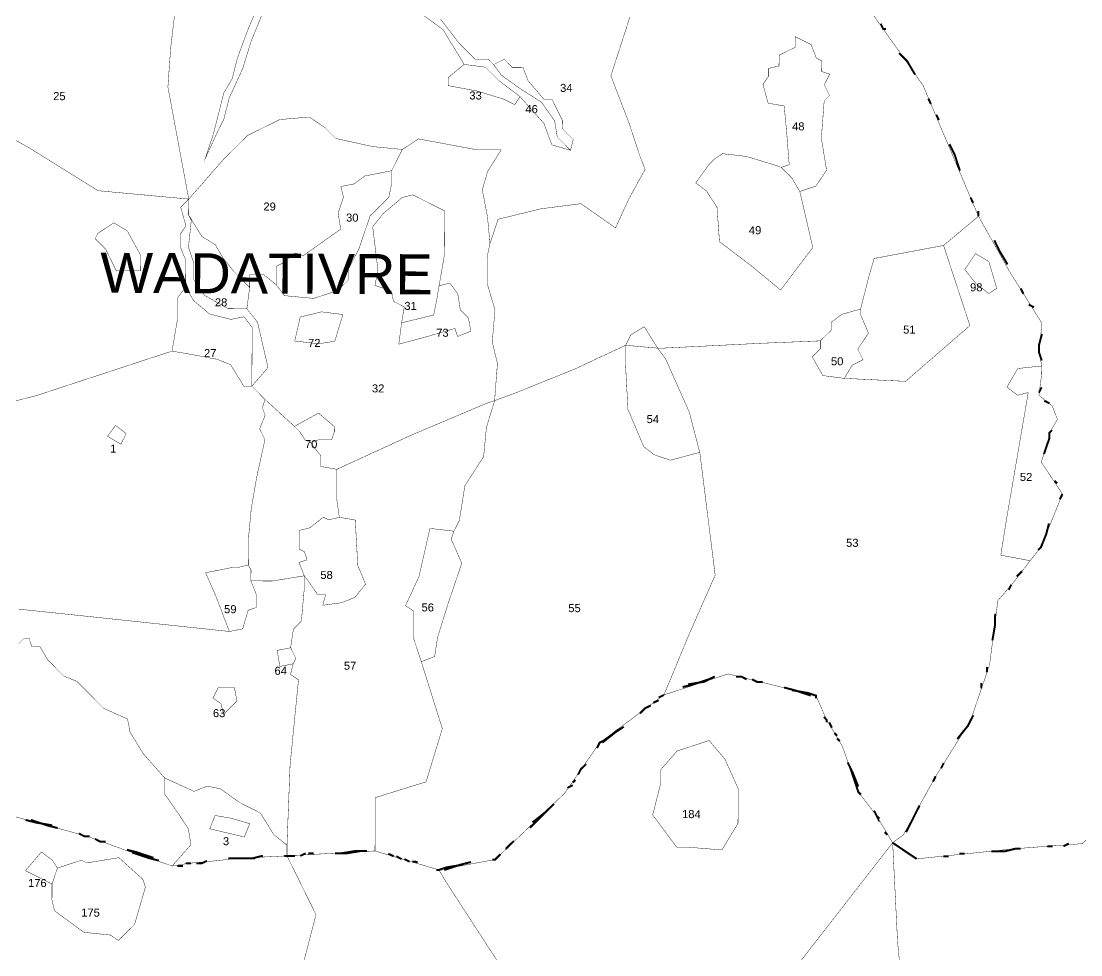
# Model space of a CAD drawing. Header units: metres. Extents: x 318080 to 326887, y 1838772 to 1852662.
# Drawn here: x 322706 to 324308, y 1843372 to 1844784 of the extents above; entities that cross this region are included whole.
import ezdxf

# ---------------------------------------------------------------- set-up
doc = ezdxf.new("R2010")
doc.units = ezdxf.units.M
doc.header["$MEASUREMENT"] = 0
for name, color, linetype in [('SURVEY NO.', 7, 'Continuous'), ('SURVEY PLOT BOUNDARY', 35, 'Continuous'), ('VILLAGE BOUNDARY', 212, 'Continuous'), ('VILLAGE NAME', 3, 'Continuous')]:
    doc.layers.add(name, color=color, linetype=linetype)
doc.styles.add('PDF Arial', font='arial.ttf')
doc.styles.get("Standard").update_dxf_attribs({"font": 'arial.ttf'})

# ---------------------------------------------------------------- blocks, each defined once
blk = doc.blocks.new('22')
at = {"layer": 'SURVEY PLOT BOUNDARY', "lineweight": 18, "const_width": 0.605}
for points in [[(323339.9, 1844787.8), (323367.9, 1844751.3), (323392, 1844727), (323412.2, 1844726.9), (323420.2, 1844718.8), (323432.2, 1844702.6), (323460.4, 1844682.3), (323492.5, 1844662), (323512.6, 1844633.6), (323516.5, 1844609.4), (323536.6, 1844589.1), (323508.4, 1844597.3), (323496.4, 1844629.7), (323460.3, 1844670.2), (323428.2, 1844694.6), (323408.1, 1844714.8), (323375.8, 1844719), (323343.8, 1844771.6), (323299.6, 1844804.1)], [(322601, 1844658.2), (322717.7, 1844593.1), (322822.3, 1844528), (322959.4, 1844515.3), (322947.2, 1844503.2), (322955.1, 1844474.9), (322947, 1844462.9), (322946.9, 1844442.7), (322954.9, 1844422.5), (322954.8, 1844402.3), (322954.7, 1844382.1), (322942.5, 1844366.1), (322942.4, 1844333.8), (322934.1, 1844285.4), (322728, 1844217.8), (322570.5, 1844178.2)], [(323949.3, 1844857.5), (324009.4, 1844772.4), (324069.5, 1844687.4), (324105.4, 1844602.5), (324153.3, 1844489.3), (324100.6, 1844445.2), (323995.6, 1844425.5), (323987.4, 1844397.3), (323975.1, 1844349), (323946.8, 1844341.1), (323930.6, 1844329), (323930.6, 1844316.9), (323914.3, 1844300.9), (323825.6, 1844297.3), (323676.3, 1844289.9), (323668.2, 1844289.9), (323648.2, 1844322.3), (323628, 1844310.3), (323619.8, 1844294.2), (323543, 1844258.3), (323454.1, 1844222.4), (323421.8, 1844210.4), (323426.1, 1844266.9), (323418.2, 1844299.2), (323422.4, 1844347.6), (323410.5, 1844388), (323410.7, 1844428.4), (323414.9, 1844448.5), (323427.1, 1844484.8), (323491.8, 1844500.6), (323552.3, 1844508.4), (323604.6, 1844471.8), (323625, 1844516.1), (323649.4, 1844560.3), (323641.4, 1844580.6), (323625.5, 1844629), (323597.6, 1844701.8), (323626.3, 1844790.4)], [(323061.6, 1844801.2), (323049.4, 1844773), (323033, 1844728.7), (323024.8, 1844696.5), (323012.6, 1844676.4), (323004.4, 1844644.1), (322996.1, 1844611.9), (322983.9, 1844575.7), (323004.2, 1844619.9), (323012.4, 1844636), (323020.6, 1844668.3), (323041, 1844712.6), (323053.3, 1844752.8), (323069.6, 1844793.1)], [(323299.6, 1844804.1), (323343.8, 1844771.6), (323375.8, 1844719), (323351.5, 1844699), (323351.5, 1844686.9), (323395.8, 1844678.6), (323436.1, 1844666.3), (323452.2, 1844658.1), (323460.3, 1844670.2), (323496.4, 1844629.7), (323508.4, 1844597.3), (323536.6, 1844589.1), (323540.7, 1844605.3), (323524.6, 1844621.5), (323524.7, 1844633.6), (323508.7, 1844665.9), (323496.6, 1844666), (323472.5, 1844694.3), (323464.6, 1844714.5), (323448.4, 1844714.6), (323436.4, 1844726.8), (323420.2, 1844718.8), (323412.2, 1844726.9), (323392, 1844727), (323367.9, 1844751.3), (323339.9, 1844787.8)], [(323626.3, 1844790.4), (323597.6, 1844701.8), (323625.5, 1844629), (323641.4, 1844580.6), (323649.4, 1844560.3), (323625, 1844516.1), (323604.6, 1844471.8), (323552.3, 1844508.4), (323491.8, 1844500.6), (323427.1, 1844484.8), (323414.9, 1844448.5), (323411, 1844488.9), (323403.2, 1844529.3), (323411.4, 1844557.5), (323431.7, 1844589.6), (323395.4, 1844589.8), (323306.7, 1844606.4), (323282.4, 1844590.4), (323238.1, 1844594.6), (323181.7, 1844607), (323165.6, 1844623.2), (323141.5, 1844639.4), (323097.1, 1844635.6), (323048.6, 1844611.7), (323012.1, 1844575.5), (322959.4, 1844515.3), (322927.9, 1844684.9), (322932.2, 1844745.4), (322944.8, 1844850.2)], [(323069.6, 1844793.1), (323053.3, 1844752.8), (323041, 1844712.6), (323020.6, 1844668.3), (323012.4, 1844636), (323004.2, 1844619.9), (322983.9, 1844575.7), (322996.1, 1844611.9), (323004.4, 1844644.1), (323012.6, 1844676.4), (323024.8, 1844696.5), (323033, 1844728.7), (323049.4, 1844773), (323061.6, 1844801.2)], [(322570.5, 1844178.2), (322728, 1844217.8), (322934.1, 1844285.4), (322958.2, 1844281.3), (323002.6, 1844273), (323022.7, 1844264.8), (323042.7, 1844232.4), (323054.8, 1844232.4), (323074.9, 1844212.1), (323070.8, 1844200), (323074.8, 1844187.9), (323066.6, 1844167.8), (323074.6, 1844151.6), (323062.2, 1844095.2), (323053.9, 1844046.8), (323049.7, 1844002.4), (323049.5, 1843962.1), (323033.3, 1843958.1), (323025.3, 1843958.2), (322984.9, 1843950.3), (323000.8, 1843913.9), (323020.8, 1843861.4), (322823.2, 1843882.5), (322702.3, 1843895.2)], [(322702, 1843842.7), (322710.1, 1843850.8), (322718.2, 1843850.7), (322722.1, 1843838.6), (322734.3, 1843838.6), (322746.3, 1843818.3), (322770.3, 1843794), (322790.5, 1843785.8), (322830.6, 1843745.3), (322866.8, 1843729), (322870.8, 1843708.8), (322890.8, 1843676.4), (322922.9, 1843640), (322922.8, 1843615.8), (322942.8, 1843587.4), (322958.8, 1843563.1), (322962.7, 1843538.9), (322934.3, 1843506.8), (322861.9, 1843531.3), (322805.5, 1843551.8), (322684.6, 1843584.6)], [(322702.3, 1843895.2), (322823.2, 1843882.5), (323020.8, 1843861.4), (323040.9, 1843865.3), (323049.2, 1843893.5), (323061.3, 1843897.5), (323061.4, 1843917.7), (323053.4, 1843937.9), (323085.7, 1843937.7), (323134.1, 1843945.6), (323134, 1843925.4), (323129.7, 1843877), (323117.6, 1843864.9), (323113.4, 1843836.7), (323093.2, 1843832.8), (323097.1, 1843808.6), (323117.3, 1843812.5), (323113.2, 1843796.4), (323125.3, 1843788.3), (323112.6, 1843659.2), (323107.9, 1843538.2), (323087.9, 1843554.4), (323067.8, 1843586.8), (323035.7, 1843603.1), (323007.5, 1843623.4), (322987.4, 1843627.5), (322967.2, 1843619.6), (322922.9, 1843640), (322890.8, 1843676.4), (322870.8, 1843708.8), (322866.8, 1843729), (322830.6, 1843745.3), (322790.5, 1843785.8), (322770.3, 1843794), (322746.3, 1843818.3), (322734.3, 1843838.6), (322722.1, 1843838.6), (322718.2, 1843850.7), (322710.1, 1843850.8), (322702, 1843842.7)], [(323094.3, 1843211.5), (323151.8, 1843433.1), (323107.9, 1843522.1), (323241, 1843529.5), (323337.7, 1843500.8), (323349.7, 1843480.6), (323425.8, 1843363.2)], [(323832.9, 1843296.7), (324023.6, 1843541.9), (324031, 1843392.6), (324061.7, 1843069.7)]]:
    blk.add_lwpolyline(points, dxfattribs=at)
for points in [[(322959.4, 1844515.3), (322822.3, 1844528), (322717.7, 1844593.1), (322601, 1844658.2), (322621.6, 1844742.8), (322614, 1844843.7), (322686.6, 1844831.3), (322747.2, 1844843.1), (322771.4, 1844843), (322852, 1844838.5), (322936.9, 1844866.4), (322944.8, 1844850.2), (322932.2, 1844745.4), (322927.9, 1844684.9)], [(323863.4, 1844615.8), (323867.2, 1844567.4), (323855.1, 1844563.4), (323843, 1844567.5), (323802.7, 1844579.8), (323766.5, 1844584), (323754.3, 1844576), (323746.2, 1844568), (323725.9, 1844539.8), (323742, 1844527.6), (323758, 1844503.3), (323761.8, 1844450.9), (323810, 1844414.3), (323854.2, 1844377.8), (323902.9, 1844442.1), (323883.2, 1844526.9), (323907.4, 1844534.9), (323923.7, 1844559), (323915.8, 1844607.5), (323920.1, 1844663.9), (323928.2, 1844672), (323920.2, 1844688.1), (323928.4, 1844704.2), (323916.3, 1844708.3), (323916.4, 1844724.5), (323908.3, 1844728.5), (323900.4, 1844748.8), (323876.2, 1844761), (323876.1, 1844744.8), (323851.9, 1844732.9), (323851.8, 1844716.7), (323835.7, 1844712.8), (323835.6, 1844700.7), (323827.5, 1844688.6), (323835.4, 1844660.3), (323859.6, 1844656.2)], [(323883.2, 1844526.9), (323871.2, 1844547.2), (323855.1, 1844563.4), (323867.2, 1844567.4), (323863.4, 1844615.8), (323859.6, 1844656.2), (323835.4, 1844660.3), (323827.5, 1844688.6), (323835.6, 1844700.7), (323835.7, 1844712.8), (323851.8, 1844716.7), (323851.9, 1844732.9), (323876.1, 1844744.8), (323876.2, 1844761), (323900.4, 1844748.8), (323908.3, 1844728.5), (323916.4, 1844724.5), (323916.3, 1844708.3), (323928.4, 1844704.2), (323920.2, 1844688.1), (323928.2, 1844672), (323920.1, 1844663.9), (323915.8, 1844607.5), (323923.7, 1844559), (323907.4, 1844534.9)], [(323460.3, 1844670.2), (323452.2, 1844658.1), (323436.1, 1844666.3), (323395.8, 1844678.6), (323351.5, 1844686.9), (323351.5, 1844699), (323375.8, 1844719), (323408.1, 1844714.8), (323428.2, 1844694.6)], [(323540.7, 1844605.3), (323536.6, 1844589.1), (323516.5, 1844609.4), (323512.6, 1844633.6), (323492.5, 1844662), (323460.4, 1844682.3), (323432.2, 1844702.6), (323420.2, 1844718.8), (323436.4, 1844726.8), (323448.4, 1844714.6), (323464.6, 1844714.5), (323472.5, 1844694.3), (323496.6, 1844666), (323508.7, 1844665.9), (323524.7, 1844633.6), (323524.6, 1844621.5)], [(323282.4, 1844590.4), (323266.1, 1844558.2), (323225.8, 1844550.3), (323209.6, 1844538.3), (323189.4, 1844534.3), (323193.3, 1844518.2), (323185.2, 1844494), (323189.1, 1844469.8), (323132.4, 1844429.7), (323120.3, 1844433.8), (323100.1, 1844417.8), (323092, 1844413.8), (323091.9, 1844385.5), (323071.8, 1844401.8), (323051.6, 1844401.8), (323051.5, 1844381.7), (323027.4, 1844406), (323011.4, 1844426.2), (322999.4, 1844446.5), (322979.3, 1844458.7), (322959.3, 1844491.1), (322959.4, 1844515.3), (323012.1, 1844575.5), (323048.6, 1844611.7), (323097.1, 1844635.6), (323141.5, 1844639.4), (323165.6, 1844623.2), (323181.7, 1844607), (323238.1, 1844594.6)], [(323414.9, 1844448.5), (323410.7, 1844428.4), (323410.5, 1844388), (323422.4, 1844347.6), (323418.2, 1844299.2), (323426.1, 1844266.9), (323421.8, 1844210.4), (323409.7, 1844206.5), (323296.5, 1844158.6), (323183.3, 1844106.7), (323159.1, 1844110.9), (323159.2, 1844127), (323143.2, 1844147.2), (323155.3, 1844151.2), (323175.4, 1844151.1), (323179.5, 1844163.2), (323179.6, 1844171.3), (323155.5, 1844191.6), (323119.1, 1844171.6), (323074.9, 1844212.1), (323054.8, 1844232.4), (323079.2, 1844260.5), (323063.4, 1844329.2), (323047.3, 1844349.4), (323051.5, 1844381.7), (323051.6, 1844401.8), (323071.8, 1844401.8), (323091.9, 1844385.5), (323103.9, 1844369.3), (323148.2, 1844365.1), (323184.6, 1844377), (323200.8, 1844393.1), (323200.9, 1844409.2), (323217.2, 1844441.4), (323233.5, 1844489.7), (323261.9, 1844517.8), (323266, 1844538), (323266.1, 1844558.2), (323282.4, 1844590.4), (323306.7, 1844606.4), (323395.4, 1844589.8), (323431.7, 1844589.6), (323411.4, 1844557.5), (323403.2, 1844529.3), (323411, 1844488.9)], [(323855.1, 1844563.4), (323871.2, 1844547.2), (323883.2, 1844526.9), (323902.9, 1844442.1), (323854.2, 1844377.8), (323810, 1844414.3), (323761.8, 1844450.9), (323758, 1844503.3), (323742, 1844527.6), (323725.9, 1844539.8), (323746.2, 1844568), (323754.3, 1844576), (323766.5, 1844584), (323802.7, 1844579.8), (323843, 1844567.5)], [(323261.9, 1844517.8), (323233.5, 1844489.7), (323217.2, 1844441.4), (323200.9, 1844409.2), (323200.8, 1844393.1), (323184.6, 1844377), (323148.2, 1844365.1), (323103.9, 1844369.3), (323091.9, 1844385.5), (323092, 1844413.8), (323100.1, 1844417.8), (323120.3, 1844433.8), (323132.4, 1844429.7), (323189.1, 1844469.8), (323185.2, 1844494), (323193.3, 1844518.2), (323189.4, 1844534.3), (323209.6, 1844538.3), (323225.8, 1844550.3), (323266.1, 1844558.2), (323266, 1844538)], [(322959.3, 1844491.1), (322963.2, 1844483), (322959, 1844442.6), (322967, 1844418.4), (322966.9, 1844394.2), (322982.9, 1844369.9), (323019.1, 1844349.6), (323047.3, 1844349.4), (323063.4, 1844329.2), (323079.2, 1844260.5), (323054.8, 1844232.4), (323055.1, 1844284.8), (323055.2, 1844321.1), (323043.2, 1844337.3), (323023, 1844333.4), (322990.8, 1844341.6), (322966.7, 1844361.9), (322954.7, 1844382.1), (322954.8, 1844402.3), (322954.9, 1844422.5), (322946.9, 1844442.7), (322947, 1844462.9), (322955.1, 1844474.9), (322947.2, 1844503.2), (322959.4, 1844515.3)], [(323337.9, 1844384.3), (323333.8, 1844360.1), (323329.6, 1844340), (323281.2, 1844328.1), (323285.3, 1844352.3), (323269.2, 1844360.5), (323265.3, 1844376.6), (323241.1, 1844384.8), (323245.3, 1844409), (323237.5, 1844473.6), (323253.7, 1844493.7), (323282.1, 1844517.7), (323298.2, 1844521.7), (323346.5, 1844497.3), (323346.3, 1844448.8), (323346.2, 1844432.7)], [(323282.1, 1844517.7), (323253.7, 1844493.7), (323237.5, 1844473.6), (323245.3, 1844409), (323241.1, 1844384.8), (323265.3, 1844376.6), (323269.2, 1844360.5), (323285.3, 1844352.3), (323281.2, 1844328.1), (323277, 1844295.9), (323321.4, 1844307.8), (323361.8, 1844319.7), (323365.8, 1844307.5), (323386, 1844315.5), (323382.1, 1844335.7), (323370, 1844347.9), (323366.1, 1844372.1), (323354.1, 1844388.3), (323337.9, 1844384.3), (323346.2, 1844432.7), (323346.3, 1844448.8), (323346.5, 1844497.3), (323298.2, 1844521.7)], [(322979.3, 1844458.7), (322999.4, 1844446.5), (323011.4, 1844426.2), (323027.4, 1844406), (323051.5, 1844381.7), (323047.3, 1844349.4), (323019.1, 1844349.6), (322982.9, 1844369.9), (322966.9, 1844394.2), (322967, 1844418.4), (322959, 1844442.6), (322963.2, 1844483), (322959.3, 1844491.1)], [(322822, 1844463.5), (322846.2, 1844479.5), (322866.4, 1844467.3), (322886.4, 1844430.9), (322886.2, 1844406.7), (322849.9, 1844406.9), (322841.9, 1844423), (322834, 1844439.2), (322817.9, 1844455.4)], [(322822, 1844463.5), (322817.9, 1844455.4), (322834, 1844439.2), (322841.9, 1844423), (322849.9, 1844406.9), (322886.2, 1844406.7), (322886.4, 1844430.9), (322866.4, 1844467.3), (322846.2, 1844479.5)], [(324153.3, 1844489.3), (324201.2, 1844404.4), (324249.3, 1844327.5), (324245, 1844283.1), (324249, 1844262.9), (324212.7, 1844259.1), (324196.4, 1844230.9), (324212.5, 1844218.7), (324228.6, 1844222.7), (324212, 1844126), (324195.4, 1844029.2), (324187.1, 1843976.8), (324231.4, 1843968.5), (324207.1, 1843936.4), (324182.7, 1843908.2), (324170.2, 1843811.5), (324141.5, 1843726.9), (324088.7, 1843642.4), (324039.8, 1843553.9), (324023.6, 1843541.9), (323999.6, 1843582.3), (323971.6, 1843618.8), (323947.7, 1843687.5), (323923.7, 1843727.9), (323907.7, 1843764.3), (323774.8, 1843797.2), (323702.1, 1843773.4), (323677.8, 1843765.4), (323714.5, 1843854), (323755.3, 1843946.6), (323732, 1844132.3), (323716.2, 1844192.9), (323680.3, 1844273.8), (323668.2, 1844289.9), (323676.3, 1844289.9), (323825.6, 1844297.3), (323914.3, 1844300.9), (323914.3, 1844288.8), (323902.1, 1844276.7), (323918.1, 1844248.4), (323950.4, 1844244.2), (324043.1, 1844239.7), (324140.4, 1844324), (324100.6, 1844445.2)], [(323950.4, 1844244.2), (323962.6, 1844264.3), (323978.8, 1844272.3), (323970.8, 1844288.5), (323987, 1844312.6), (323975, 1844340.9), (323975.1, 1844349), (323987.4, 1844397.3), (323995.6, 1844425.5), (324100.6, 1844445.2), (324140.4, 1844324), (324043.1, 1844239.7)], [(324132.7, 1844408.7), (324148.9, 1844432.9), (324169.1, 1844420.7), (324181, 1844380.3), (324168.8, 1844372.3), (324148.7, 1844388.5)], [(324148.7, 1844388.5), (324168.8, 1844372.3), (324181, 1844380.3), (324169.1, 1844420.7), (324148.9, 1844432.9), (324132.7, 1844408.7)], [(323054.8, 1844232.4), (323042.7, 1844232.4), (323022.7, 1844264.8), (323002.6, 1844273), (322958.2, 1844281.3), (322934.1, 1844285.4), (322942.4, 1844333.8), (322942.5, 1844366.1), (322954.7, 1844382.1), (322966.7, 1844361.9), (322990.8, 1844341.6), (323023, 1844333.4), (323043.2, 1844337.3), (323055.2, 1844321.1), (323055.1, 1844284.8)], [(323281.2, 1844328.1), (323329.6, 1844340), (323333.8, 1844360.1), (323337.9, 1844384.3), (323354.1, 1844388.3), (323366.1, 1844372.1), (323370, 1844347.9), (323382.1, 1844335.7), (323386, 1844315.5), (323365.8, 1844307.5), (323361.8, 1844319.7), (323321.4, 1844307.8), (323277, 1844295.9)], [(323950.4, 1844244.2), (323918.1, 1844248.4), (323902.1, 1844276.7), (323914.3, 1844288.8), (323914.3, 1844300.9), (323930.6, 1844316.9), (323930.6, 1844329), (323946.8, 1844341.1), (323975.1, 1844349), (323975, 1844340.9), (323987, 1844312.6), (323970.8, 1844288.5), (323978.8, 1844272.3), (323962.6, 1844264.3)], [(323127.9, 1844336.9), (323160.2, 1844344.8), (323192.5, 1844340.7), (323180.2, 1844300.4), (323156, 1844296.5), (323119.7, 1844300.7)], [(323127.9, 1844336.9), (323119.7, 1844300.7), (323156, 1844296.5), (323180.2, 1844300.4), (323192.5, 1844340.7), (323160.2, 1844344.8)], [(323668.2, 1844289.9), (323619.8, 1844294.2), (323628, 1844310.3), (323648.2, 1844322.3)], [(323732, 1844132.3), (323755.3, 1843946.6), (323714.5, 1843854), (323677.8, 1843765.4), (323580.7, 1843693.3), (323527.8, 1843616.9), (323422.5, 1843516.5), (323337.7, 1843500.8), (323241, 1843529.5), (323241.4, 1843610.2), (323318.2, 1843634), (323342.8, 1843714.6), (323311, 1843815.6), (323331.2, 1843823.6), (323335.4, 1843851.8), (323351.7, 1843904.2), (323372.2, 1843964.6), (323356.2, 1844001), (323360.3, 1844013.1), (323368.5, 1844029.2), (323376.8, 1844081.6), (323405.2, 1844125.8), (323409.5, 1844170.2), (323421.8, 1844210.4), (323454.1, 1844222.4), (323543, 1844258.3), (323619.8, 1844294.2), (323619.7, 1844266), (323623.4, 1844197.4), (323635.4, 1844169.1), (323647.3, 1844140.8), (323663.4, 1844128.6), (323687.6, 1844120.4)], [(323668.2, 1844289.9), (323680.3, 1844273.8), (323716.2, 1844192.9), (323732, 1844132.3), (323687.6, 1844120.4), (323663.4, 1844128.6), (323647.3, 1844140.8), (323635.4, 1844169.1), (323623.4, 1844197.4), (323619.7, 1844266), (323619.8, 1844294.2)], [(324231.4, 1843968.5), (324187.1, 1843976.8), (324195.4, 1844029.2), (324212, 1844126), (324228.6, 1844222.7), (324212.5, 1844218.7), (324196.4, 1844230.9), (324212.7, 1844259.1), (324249, 1844262.9), (324248.9, 1844250.8), (324244.7, 1844218.6), (324264.8, 1844202.4), (324272.8, 1844182.1), (324260.6, 1844162), (324260.6, 1844154), (324248.3, 1844117.7), (324280.3, 1844069.1), (324247.7, 1843988.6)], [(323119.1, 1844171.6), (323127.1, 1844163.5), (323135.1, 1844151.3), (323143.2, 1844147.2), (323159.2, 1844127), (323159.1, 1844110.9), (323183.3, 1844106.7), (323183.1, 1844062.3), (323187, 1844034.1), (323170.8, 1844030.1), (323162.8, 1844034.2), (323142.5, 1844018.1), (323126.4, 1844014.2), (323126.2, 1843985.9), (323134.3, 1843981.9), (323138.3, 1843969.7), (323126.1, 1843965.8), (323134.1, 1843945.6), (323085.7, 1843937.7), (323053.4, 1843937.9), (323053.5, 1843954), (323049.5, 1843962.1), (323049.7, 1844002.4), (323053.9, 1844046.8), (323062.2, 1844095.2), (323074.6, 1844151.6), (323066.6, 1844167.8), (323074.8, 1844187.9), (323070.8, 1844200), (323074.9, 1844212.1)], [(323360.3, 1844013.1), (323324, 1844017.3), (323307.6, 1843944.7), (323287.2, 1843900.4), (323299.2, 1843892.3), (323299, 1843852), (323311, 1843815.6), (323342.8, 1843714.6), (323318.2, 1843634), (323241.4, 1843610.2), (323241, 1843529.5), (323107.9, 1843522.1), (323107.9, 1843538.2), (323112.6, 1843659.2), (323125.3, 1843788.3), (323113.2, 1843796.4), (323117.3, 1843812.5), (323121.4, 1843820.6), (323113.4, 1843836.7), (323117.6, 1843864.9), (323129.7, 1843877), (323134, 1843925.4), (323134.1, 1843945.6), (323146.1, 1843929.4), (323154.1, 1843917.2), (323166.2, 1843917.2), (323162.1, 1843901), (323190.4, 1843904.9), (323210.6, 1843912.9), (323226.8, 1843933), (323214.9, 1843961.3), (323211.2, 1844029.9), (323187, 1844034.1), (323183.1, 1844062.3), (323183.3, 1844106.7), (323296.5, 1844158.6), (323409.7, 1844206.5), (323421.8, 1844210.4), (323409.5, 1844170.2), (323405.2, 1844125.8), (323376.8, 1844081.6), (323368.5, 1844029.2)], [(323143.2, 1844147.2), (323135.1, 1844151.3), (323127.1, 1844163.5), (323119.1, 1844171.6), (323155.5, 1844191.6), (323179.6, 1844171.3), (323179.5, 1844163.2), (323175.4, 1844151.1), (323155.3, 1844151.2)], [(322848.8, 1844172.9), (322864.9, 1844160.7), (322856.7, 1844144.6), (322836.6, 1844156.8)], [(322848.8, 1844172.9), (322836.6, 1844156.8), (322856.7, 1844144.6), (322864.9, 1844160.7)], [(323134.1, 1843945.6), (323126.1, 1843965.8), (323138.3, 1843969.7), (323134.3, 1843981.9), (323126.2, 1843985.9), (323126.4, 1844014.2), (323142.5, 1844018.1), (323162.8, 1844034.2), (323170.8, 1844030.1), (323187, 1844034.1), (323211.2, 1844029.9), (323214.9, 1843961.3), (323226.8, 1843933), (323210.6, 1843912.9), (323190.4, 1843904.9), (323162.1, 1843901), (323166.2, 1843917.2), (323154.1, 1843917.2), (323146.1, 1843929.4)], [(323360.3, 1844013.1), (323356.2, 1844001), (323372.2, 1843964.6), (323351.7, 1843904.2), (323335.4, 1843851.8), (323331.2, 1843823.6), (323311, 1843815.6), (323299, 1843852), (323299.2, 1843892.3), (323287.2, 1843900.4), (323307.6, 1843944.7), (323324, 1844017.3)], [(323053.4, 1843937.9), (323061.4, 1843917.7), (323061.3, 1843897.5), (323049.2, 1843893.5), (323040.9, 1843865.3), (323020.8, 1843861.4), (323000.8, 1843913.9), (322984.9, 1843950.3), (323025.3, 1843958.2), (323033.3, 1843958.1), (323049.5, 1843962.1), (323053.5, 1843954)], [(323117.3, 1843812.5), (323097.1, 1843808.6), (323093.2, 1843832.8), (323113.4, 1843836.7), (323121.4, 1843820.6)], [(324023.6, 1843541.9), (323832.9, 1843296.7), (323727.5, 1843200.4), (323711.4, 1843196.4), (323533.9, 1843201.3), (323425.8, 1843363.2), (323349.7, 1843480.6), (323337.7, 1843500.8), (323422.5, 1843516.5), (323527.8, 1843616.9), (323580.7, 1843693.3), (323677.8, 1843765.4), (323702.1, 1843773.4), (323774.8, 1843797.2), (323907.7, 1843764.3), (323923.7, 1843727.9), (323947.7, 1843687.5), (323971.6, 1843618.8), (323999.6, 1843582.3)], [(322996.1, 1843760.6), (323004.2, 1843776.7), (323028.4, 1843776.6), (323032.4, 1843756.4), (323012.1, 1843736.4), (323008.1, 1843752.5)], [(322996.1, 1843760.6), (323008.1, 1843752.5), (323012.1, 1843736.4), (323032.4, 1843756.4), (323028.4, 1843776.6), (323004.2, 1843776.7)], [(323697.6, 1843680.6), (323746.1, 1843696.5), (323770.1, 1843668.2), (323790.1, 1843623.7), (323789.8, 1843571.2), (323765.4, 1843531), (323713, 1843535.3), (323696.9, 1843535.4), (323660.8, 1843584), (323673.1, 1843632.3), (323673.2, 1843652.5)], [(323697.6, 1843680.6), (323673.2, 1843652.5), (323673.1, 1843632.3), (323660.8, 1843584), (323696.9, 1843535.4), (323713, 1843535.3), (323765.4, 1843531), (323789.8, 1843571.2), (323790.1, 1843623.7), (323770.1, 1843668.2), (323746.1, 1843696.5)], [(323107.9, 1843538.2), (323107.9, 1843522.1), (323035.2, 1843518.4), (322998.9, 1843514.5), (322958.6, 1843510.7), (322934.3, 1843506.8), (322962.7, 1843538.9), (322958.8, 1843563.1), (322942.8, 1843587.4), (322922.8, 1843615.8), (322922.9, 1843640), (322967.2, 1843619.6), (322987.4, 1843627.5), (323007.5, 1843623.4), (323035.7, 1843603.1), (323067.8, 1843586.8), (323087.9, 1843554.4)], [(322934.3, 1843506.8), (322958.6, 1843510.7), (322998.9, 1843514.5), (323035.2, 1843518.4), (323107.9, 1843522.1), (323151.8, 1843433.1), (323094.3, 1843211.5), (322960.8, 1843135.5), (322888, 1843087.4), (322803, 1843039.4), (322782.8, 1843035.5), (322782.9, 1843043.5), (322663.3, 1843350.7), (322663.4, 1843362.8), (322655.4, 1843370.9), (322647.4, 1843399.2), (322643.4, 1843411.3), (322672.5, 1843572.6), (322668.5, 1843596.8), (322684.6, 1843584.6), (322805.5, 1843551.8), (322861.9, 1843531.3)], [(322999.3, 1843583.1), (323023.4, 1843579), (323051.6, 1843570.8), (323043.5, 1843550.6), (322991.1, 1843563)], [(322999.3, 1843583.1), (322991.1, 1843563), (323043.5, 1843550.6), (323051.6, 1843570.8), (323023.4, 1843579)], [(324451.4, 1843576.1), (324522.8, 1843317.6), (324618.2, 1843026.6), (324618.1, 1843014.5), (324122.2, 1843065.3), (324061.7, 1843069.7), (324031, 1843392.6), (324023.6, 1843541.9), (324059.8, 1843517.5), (324209.2, 1843532.9), (324310, 1843540.5), (324342.4, 1843568.6), (324370.7, 1843568.4)], [(322760.9, 1843503.6), (322752.7, 1843479.4), (322712.5, 1843499.8), (322736.8, 1843527.9), (322752.9, 1843515.7)], [(322760.9, 1843503.6), (322752.9, 1843515.7), (322736.8, 1843527.9), (322712.5, 1843499.8), (322752.7, 1843479.4), (322752.6, 1843455.2), (322756.5, 1843439), (322800.7, 1843406.5), (322841.1, 1843402.3), (322853.1, 1843394.2), (322877.4, 1843418.3), (322893.9, 1843474.7), (322889.9, 1843486.8), (322853.7, 1843519.3), (322805.3, 1843511.4), (322797.2, 1843515.5)], [(322752.7, 1843479.4), (322760.9, 1843503.6), (322797.2, 1843515.5), (322805.3, 1843511.4), (322853.7, 1843519.3), (322889.9, 1843486.8), (322893.9, 1843474.7), (322877.4, 1843418.3), (322853.1, 1843394.2), (322841.1, 1843402.3), (322800.7, 1843406.5), (322756.5, 1843439), (322752.6, 1843455.2)]]:
    blk.add_lwpolyline(points, close=True, dxfattribs=at)
at = {"layer": 'VILLAGE BOUNDARY', "lineweight": 50, "const_width": 3.03}
for points in [[(324005.4, 1844780.5), (324009.4, 1844772.4), (324013.4, 1844772.4)], [(324033.4, 1844736), (324045.5, 1844723.9), (324057.5, 1844703.6)], [(324077.5, 1844667.2), (324081.5, 1844659.1)], [(324089.5, 1844643), (324093.4, 1844634.9)], [(324109.4, 1844598.5), (324117.4, 1844582.3), (324125.3, 1844558.1)], [(324141.3, 1844517.6), (324145.3, 1844509.5)], [(324153.3, 1844497.4), (324153.3, 1844489.3)], [(324177.3, 1844452.9), (324185.3, 1844436.7), (324197.3, 1844416.5)], [(324217.3, 1844380.1), (324221.3, 1844372)], [(324229.3, 1844355.8), (324237.3, 1844351.8)], [(324249.2, 1844311.4), (324245.1, 1844295.2), (324245, 1844283.1), (324249, 1844271)], [(324248.8, 1844230.7), (324244.7, 1844222.6)], [(324252.8, 1844210.5), (324260.8, 1844206.4)], [(324264.6, 1844166), (324260.6, 1844162), (324260.6, 1844154), (324252.4, 1844129.8)], [(324268.3, 1844089.4), (324272.3, 1844085.3)], [(324280.3, 1844069.1), (324276.2, 1844061.1)], [(324259.9, 1844024.9), (324255.8, 1844008.7), (324247.7, 1843988.6), (324243.6, 1843984.6)], [(324219.2, 1843952.4), (324211.1, 1843944.4)], [(324203, 1843932.3), (324198.9, 1843924.3)], [(324178.6, 1843888.1), (324178.5, 1843871.9), (324174.4, 1843847.8)], [(324166.1, 1843807.5), (324166.1, 1843799.4)], [(323706.1, 1843777.4), (323722.3, 1843781.3), (323746.5, 1843789.3)], [(323754.6, 1843793.3), (323738.4, 1843785.3), (323714.2, 1843781.4)], [(323803, 1843789), (323794.9, 1843793.1), (323786.9, 1843793.1)], [(323827.2, 1843784.9), (323819.1, 1843784.9), (323811, 1843789)], [(323859.4, 1843776.7), (323875.5, 1843772.5), (323899.7, 1843764.4)], [(323907.7, 1843760.3), (323907.7, 1843764.3), (323895.7, 1843768.4), (323871.5, 1843772.6)], [(324157.9, 1843783.3), (324157.9, 1843775.2)], [(323661.6, 1843753.4), (323669.7, 1843757.4)], [(323677.8, 1843765.4), (323669.7, 1843761.4)], [(323657.6, 1843749.4), (323649.5, 1843745.4), (323641.4, 1843737.4)], [(323919.7, 1843732), (323923.7, 1843727.9), (323923.7, 1843723.9)], [(323931.7, 1843715.8), (323927.7, 1843723.9)], [(324145.6, 1843734.9), (324141.5, 1843726.9), (324137.4, 1843718.8), (324121.2, 1843698.7)], [(323576.6, 1843685.2), (323580.7, 1843693.3), (323588.7, 1843697.3), (323609, 1843713.3)], [(323617.1, 1843717.3), (323604.9, 1843709.3), (323584.7, 1843693.3)], [(323935.7, 1843707.7), (323939.7, 1843703.6)], [(323943.7, 1843695.6), (323939.7, 1843699.6)], [(323560.3, 1843661.1), (323552.2, 1843653.1), (323548.1, 1843645)], [(323955.7, 1843663.2), (323963.6, 1843647), (323971.6, 1843626.8)], [(324100.9, 1843662.5), (324096.8, 1843654.5)], [(323975.6, 1843614.7), (323971.6, 1843618.8), (323967.6, 1843630.9), (323959.6, 1843655.1)], [(324088.7, 1843642.4), (324084.6, 1843634.4)], [(323531.9, 1843624.9), (323540, 1843628.9)], [(323544.1, 1843637), (323540, 1843633)], [(323475.2, 1843564.7), (323487.3, 1843576.7), (323503.5, 1843592.8)], [(323511.6, 1843600.8), (323499.5, 1843588.8), (323479.2, 1843572.7)], [(324064.3, 1843598.2), (324056.1, 1843582.1), (324043.9, 1843557.9)], [(322712.8, 1843576.4), (322728.9, 1843572.3), (322753.1, 1843568.2)], [(322761.2, 1843564.1), (322745.1, 1843568.2), (322720.9, 1843576.4)], [(323995.6, 1843590.4), (323999.6, 1843582.3)], [(324003.6, 1843574.2), (323999.6, 1843582.3), (324003.6, 1843578.3)], [(322809.5, 1843551.7), (322805.5, 1843551.8), (322801.4, 1843551.8), (322793.4, 1843555.9)], [(322833.7, 1843543.6), (322825.6, 1843543.6), (322817.6, 1843547.7)], [(323450.9, 1843544.6), (323442.7, 1843536.6), (323438.7, 1843532.6)], [(324015.6, 1843554), (324011.6, 1843558.1)], [(322865.9, 1843531.3), (322882, 1843527.2), (322906.2, 1843519)], [(323180.5, 1843525.8), (323196.6, 1843525.7), (323220.9, 1843529.6)], [(323228.9, 1843529.6), (323212.8, 1843529.6), (323188.6, 1843525.7)], [(324023.6, 1843541.9), (324035.7, 1843533.7), (324059.8, 1843517.5)], [(324172.8, 1843529), (324193, 1843528.9), (324209.2, 1843532.9), (324217.2, 1843532.9)], [(324257.6, 1843536.7), (324265.6, 1843536.7)], [(324281.8, 1843536.6), (324289.9, 1843540.6)], [(322914.2, 1843514.9), (322898.1, 1843519), (322873.9, 1843527.2)], [(322986.8, 1843514.6), (322978.7, 1843510.6), (322970.7, 1843510.6)], [(323019.1, 1843518.5), (323035.2, 1843518.4), (323059.4, 1843518.3)], [(323071.6, 1843522.2), (323055.4, 1843518.3), (323035.2, 1843518.4), (323027.2, 1843518.4)], [(323120, 1843522), (323111.9, 1843522), (323107.9, 1843522.1), (323103.8, 1843522.1)], [(323128, 1843522), (323136.1, 1843526)], [(323148.2, 1843525.9), (323140.2, 1843525.9)], [(323261.2, 1843525.4), (323269.2, 1843521.3)], [(323281.3, 1843517.2), (323273.3, 1843521.3)], [(323285.3, 1843517.2), (323293.4, 1843513.1)], [(323305.5, 1843513), (323297.4, 1843513.1)], [(323386.2, 1843512.7), (323370, 1843508.7), (323345.8, 1843500.7)], [(323430.6, 1843524.5), (323426.5, 1843520.5), (323422.5, 1843516.5), (323418.4, 1843516.5)], [(324100.2, 1843521.3), (324108.3, 1843521.3)], [(324124.4, 1843525.2), (324132.5, 1843525.2)], [(322942.4, 1843506.7), (322950.5, 1843506.7)], [(322962.6, 1843510.7), (322958.6, 1843510.7), (322954.5, 1843510.7)], [(323333.7, 1843500.8), (323337.7, 1843500.8), (323349.8, 1843504.8), (323374, 1843508.7)]]:
    blk.add_lwpolyline(points, dxfattribs=at)
at = {"layer": 'SURVEY NO.', "char_height": 12.1, "attachment_point": 7, "rotation": 359.7242, "style": 'PDF Arial'}
for s, insert in [('34', (323520.8, 1844677.3)), ('25', (322754.4, 1844664.8)), ('33', (323383.6, 1844665.8)), ('46', (323468.3, 1844645.3)), ('48', (323871.5, 1844619.1)), ('29', (323072.2, 1844497.9)), ('30', (323197.2, 1844481.1)), ('49', (323806.2, 1844462.1)), ('98', (324140.6, 1844375.7)), ('28', (322998.9, 1844353)), ('31', (323285.3, 1844347.6)), ('73', (323333.5, 1844307)), ('51', (324039.4, 1844311.7)), ('72', (323139.8, 1844291.8)), ('27', (322982.4, 1844276.4)), ('50', (323930.3, 1844263.8)), ('32', (323236.3, 1844222.8)), ('54', (323651.6, 1844176.4)), ('1', (322840.5, 1844131.9)), ('70', (323135, 1844138.5)), ('52', (324215.9, 1844088.9)), ('53', (323953.2, 1843989.3)), ('58', (323158.3, 1843940.7)), ('59', (323012.8, 1843889)), ('56', (323311.3, 1843891.6)), ('55', (323533.2, 1843890.5)), ('64', (323089, 1843795.8)), ('57', (323193.9, 1843803.4)), ('63', (322995.9, 1843731.7)), ('184', (323705.2, 1843579)), ('3', (323011.1, 1843538)), ('176', (322716.4, 1843474.8)), ('175', (322796.8, 1843430.1))]:
    blk.add_mtext(s, dxfattribs=dict(at, insert=insert))
at = {"layer": 'VILLAGE NAME', "insert": (322825.6, 1844373.7), "char_height": 60.51, "attachment_point": 7, "rotation": 359.7242}
blk.add_mtext('WADATIVRE', dxfattribs=at)

msp = doc.modelspace()

# ---------------------------------------------------------------- block references
msp.add_blockref('22', (0, 0))

doc.saveas('drawing.dxf')
